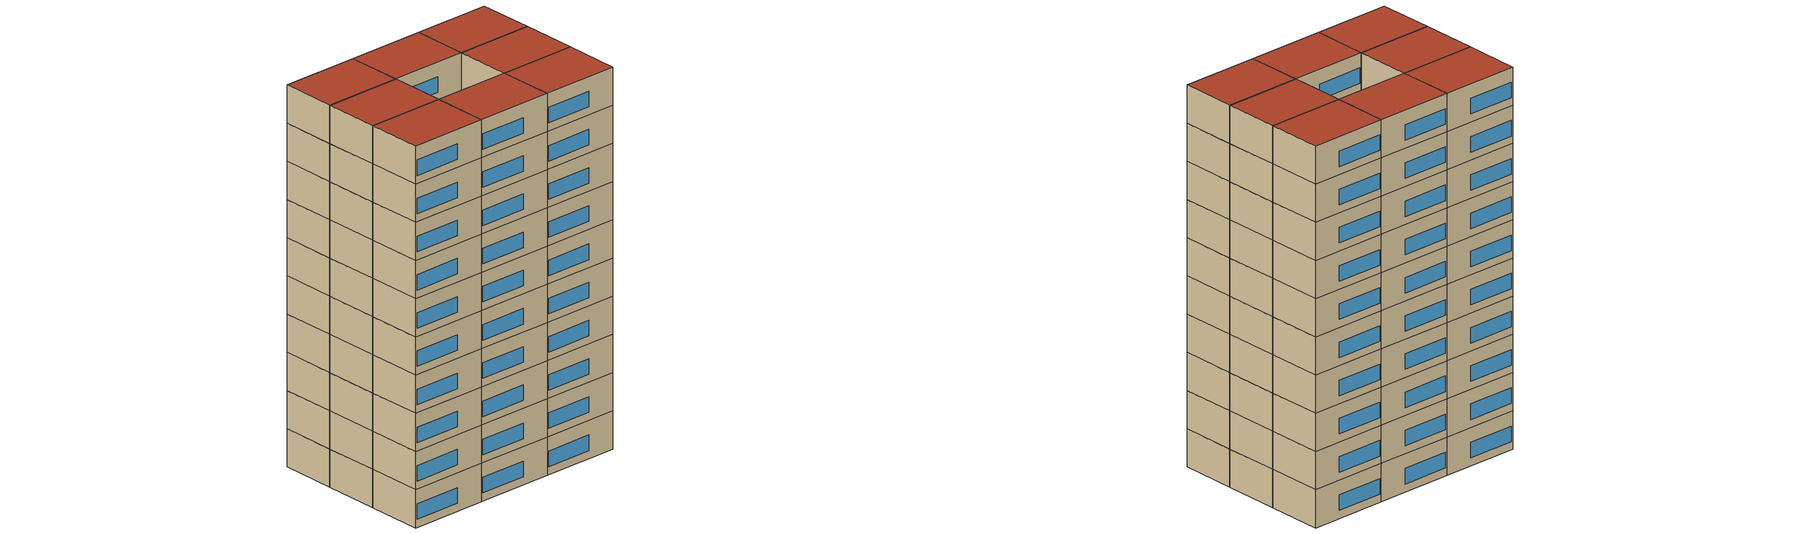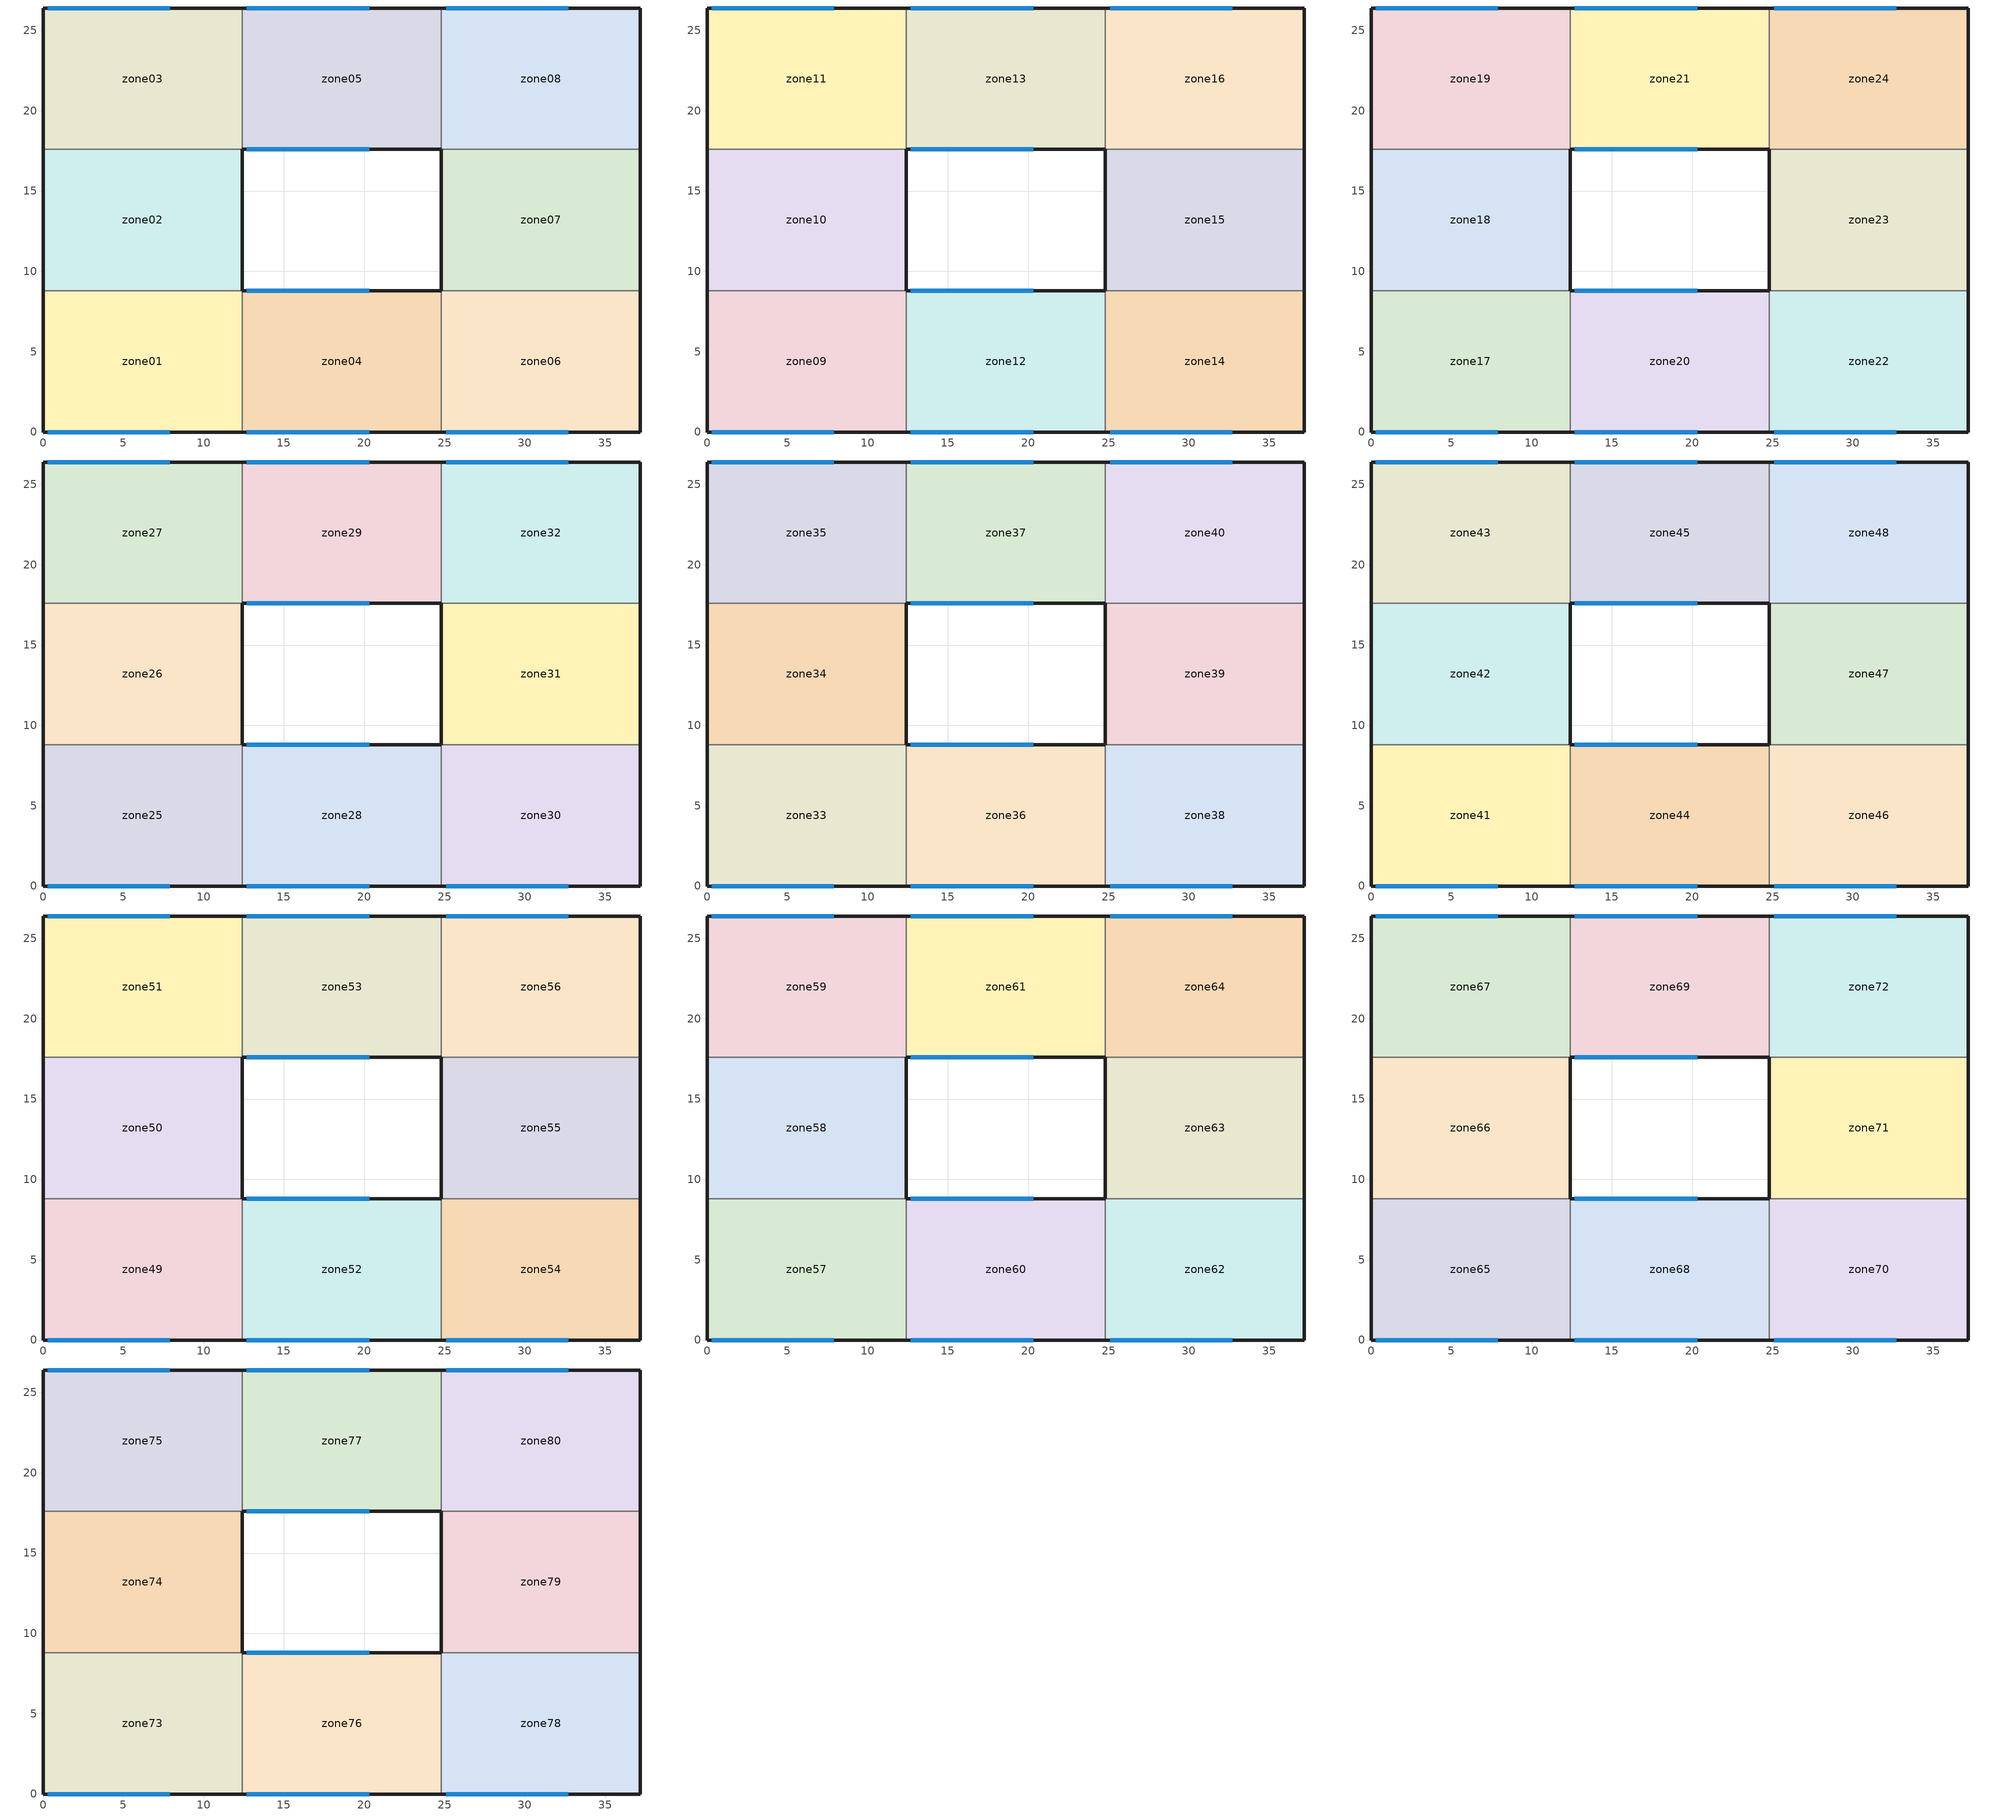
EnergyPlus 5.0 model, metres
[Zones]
zone01
 floor ground (GROUND_FLOOR): 0,8.8 12.4,8.8 12.4,0 0,0 z0
 wall outside (EXT_WALL): 0,8.8 0,0 12.4,0 z0:5.9
 wall to zone04 (ADJ_WALL): 12.4,0 12.4,8.8 z0:5.9
 wall to zone02 (ADJ_WALL): 12.4,8.8 0,8.8 z0:5.9
 window (EXT_WINDOW1): 0.3,0 7.9,0 z1.25:3.65
 ceiling to zone09 (ADJ_CEILING): 0,0 12.4,0 12.4,8.8 0,8.8 z5.9
zone02
 floor ground (GROUND_FLOOR): 0,17.6 12.4,17.6 12.4,8.8 0,8.8 z0
 wall outside (EXT_WALL): 12.4,8.8 12.4,17.6 / 0,17.6 0,8.8 z0:5.9
 wall to zone03 (ADJ_WALL): 12.4,17.6 0,17.6 z0:5.9
 wall to zone01 (ADJ_WALL): 0,8.8 12.4,8.8 z0:5.9
 ceiling to zone10 (ADJ_CEILING): 0,8.8 12.4,8.8 12.4,17.6 0,17.6 z5.9
zone03
 floor ground (GROUND_FLOOR): 0,26.4 12.4,26.4 12.4,17.6 0,17.6 z0
 wall outside (EXT_WALL): 12.4,26.4 0,26.4 0,17.6 z0:5.9
 wall to zone05 (ADJ_WALL): 12.4,17.6 12.4,26.4 z0:5.9
 wall to zone02 (ADJ_WALL): 0,17.6 12.4,17.6 z0:5.9
 window (EXT_WINDOW1): 7.9,26.4 0.3,26.4 z1.25:3.65
 ceiling to zone11 (ADJ_CEILING): 0,17.6 12.4,17.6 12.4,26.4 0,26.4 z5.9
zone04
 floor ground (GROUND_FLOOR): 12.4,8.8 24.8,8.8 24.8,0 12.4,0 z0
 wall outside (EXT_WALL): 24.8,8.8 12.4,8.8 / 12.4,0 24.8,0 z0:5.9
 wall to zone06 (ADJ_WALL): 24.8,0 24.8,8.8 z0:5.9
 wall to zone01 (ADJ_WALL): 12.4,8.8 12.4,0 z0:5.9
 window (EXT_WINDOW1): 12.7,0 20.3,0 / 20.3,8.8 12.7,8.8 z1.25:3.65
 ceiling to zone12 (ADJ_CEILING): 12.4,0 24.8,0 24.8,8.8 12.4,8.8 z5.9
zone05
 floor ground (GROUND_FLOOR): 12.4,26.4 24.8,26.4 24.8,17.6 12.4,17.6 z0
 wall outside (EXT_WALL): 24.8,26.4 12.4,26.4 / 12.4,17.6 24.8,17.6 z0:5.9
 wall to zone08 (ADJ_WALL): 24.8,17.6 24.8,26.4 z0:5.9
 wall to zone03 (ADJ_WALL): 12.4,26.4 12.4,17.6 z0:5.9
 window (EXT_WINDOW1): 12.7,17.6 20.3,17.6 / 20.3,26.4 12.7,26.4 z1.25:3.65
 ceiling to zone13 (ADJ_CEILING): 12.4,17.6 24.8,17.6 24.8,26.4 12.4,26.4 z5.9
zone06
 floor ground (GROUND_FLOOR): 24.8,8.8 37.2,8.8 37.2,0 24.8,0 z0
 wall outside (EXT_WALL): 24.8,0 37.2,0 37.2,8.8 z0:5.9
 wall to zone04 (ADJ_WALL): 24.8,8.8 24.8,0 z0:5.9
 wall to zone07 (ADJ_WALL): 37.2,8.8 24.8,8.8 z0:5.9
 window (EXT_WINDOW1): 25.1,0 32.7,0 z1.25:3.65
 ceiling to zone14 (ADJ_CEILING): 24.8,0 37.2,0 37.2,8.8 24.8,8.8 z5.9
zone07
 floor ground (GROUND_FLOOR): 24.8,17.6 37.2,17.6 37.2,8.8 24.8,8.8 z0
 wall outside (EXT_WALL): 37.2,8.8 37.2,17.6 / 24.8,17.6 24.8,8.8 z0:5.9
 wall to zone08 (ADJ_WALL): 37.2,17.6 24.8,17.6 z0:5.9
 wall to zone06 (ADJ_WALL): 24.8,8.8 37.2,8.8 z0:5.9
 ceiling to zone15 (ADJ_CEILING): 24.8,8.8 37.2,8.8 37.2,17.6 24.8,17.6 z5.9
zone08
 floor ground (GROUND_FLOOR): 24.8,26.4 37.2,26.4 37.2,17.6 24.8,17.6 z0
 wall outside (EXT_WALL): 37.2,17.6 37.2,26.4 24.8,26.4 z0:5.9
 wall to zone05 (ADJ_WALL): 24.8,26.4 24.8,17.6 z0:5.9
 wall to zone07 (ADJ_WALL): 24.8,17.6 37.2,17.6 z0:5.9
 window (EXT_WINDOW1): 32.7,26.4 25.1,26.4 z1.25:3.65
 ceiling to zone16 (ADJ_CEILING): 24.8,17.6 37.2,17.6 37.2,26.4 24.8,26.4 z5.9
zone09
 floor to zone01 (ADJ_CEILING): 0,8.8 12.4,8.8 12.4,0 0,0 z5.9
 wall outside (EXT_WALL): 0,8.8 0,0 12.4,0 z5.9:11.8
 wall to zone12 (ADJ_WALL): 12.4,0 12.4,8.8 z5.9:11.8
 wall to zone10 (ADJ_WALL): 12.4,8.8 0,8.8 z5.9:11.8
 window (EXT_WINDOW1): 0.3,0 7.9,0 z7.15:9.55
 ceiling to zone17 (ADJ_CEILING): 0,0 12.4,0 12.4,8.8 0,8.8 z11.8
zone10
 floor to zone02 (ADJ_CEILING): 0,17.6 12.4,17.6 12.4,8.8 0,8.8 z5.9
 wall outside (EXT_WALL): 12.4,8.8 12.4,17.6 / 0,17.6 0,8.8 z5.9:11.8
 wall to zone11 (ADJ_WALL): 12.4,17.6 0,17.6 z5.9:11.8
 wall to zone09 (ADJ_WALL): 0,8.8 12.4,8.8 z5.9:11.8
 ceiling to zone18 (ADJ_CEILING): 0,8.8 12.4,8.8 12.4,17.6 0,17.6 z11.8
zone11
 floor to zone03 (ADJ_CEILING): 0,26.4 12.4,26.4 12.4,17.6 0,17.6 z5.9
 wall outside (EXT_WALL): 12.4,26.4 0,26.4 0,17.6 z5.9:11.8
 wall to zone13 (ADJ_WALL): 12.4,17.6 12.4,26.4 z5.9:11.8
 wall to zone10 (ADJ_WALL): 0,17.6 12.4,17.6 z5.9:11.8
 window (EXT_WINDOW1): 7.9,26.4 0.3,26.4 z7.15:9.55
 ceiling to zone19 (ADJ_CEILING): 0,17.6 12.4,17.6 12.4,26.4 0,26.4 z11.8
zone12
 floor to zone04 (ADJ_CEILING): 12.4,8.8 24.8,8.8 24.8,0 12.4,0 z5.9
 wall outside (EXT_WALL): 24.8,8.8 12.4,8.8 / 12.4,0 24.8,0 z5.9:11.8
 wall to zone14 (ADJ_WALL): 24.8,0 24.8,8.8 z5.9:11.8
 wall to zone09 (ADJ_WALL): 12.4,8.8 12.4,0 z5.9:11.8
 window (EXT_WINDOW1): 12.7,0 20.3,0 / 20.3,8.8 12.7,8.8 z7.15:9.55
 ceiling to zone20 (ADJ_CEILING): 12.4,0 24.8,0 24.8,8.8 12.4,8.8 z11.8
zone13
 floor to zone05 (ADJ_CEILING): 12.4,26.4 24.8,26.4 24.8,17.6 12.4,17.6 z5.9
 wall outside (EXT_WALL): 24.8,26.4 12.4,26.4 / 12.4,17.6 24.8,17.6 z5.9:11.8
 wall to zone16 (ADJ_WALL): 24.8,17.6 24.8,26.4 z5.9:11.8
 wall to zone11 (ADJ_WALL): 12.4,26.4 12.4,17.6 z5.9:11.8
 window (EXT_WINDOW1): 12.7,17.6 20.3,17.6 / 20.3,26.4 12.7,26.4 z7.15:9.55
 ceiling to zone21 (ADJ_CEILING): 12.4,17.6 24.8,17.6 24.8,26.4 12.4,26.4 z11.8
zone14
 floor to zone06 (ADJ_CEILING): 24.8,8.8 37.2,8.8 37.2,0 24.8,0 z5.9
 wall outside (EXT_WALL): 24.8,0 37.2,0 37.2,8.8 z5.9:11.8
 wall to zone12 (ADJ_WALL): 24.8,8.8 24.8,0 z5.9:11.8
 wall to zone15 (ADJ_WALL): 37.2,8.8 24.8,8.8 z5.9:11.8
 window (EXT_WINDOW1): 25.1,0 32.7,0 z7.15:9.55
 ceiling to zone22 (ADJ_CEILING): 24.8,0 37.2,0 37.2,8.8 24.8,8.8 z11.8
zone15
 floor to zone07 (ADJ_CEILING): 24.8,17.6 37.2,17.6 37.2,8.8 24.8,8.8 z5.9
 wall outside (EXT_WALL): 37.2,8.8 37.2,17.6 / 24.8,17.6 24.8,8.8 z5.9:11.8
 wall to zone16 (ADJ_WALL): 37.2,17.6 24.8,17.6 z5.9:11.8
 wall to zone14 (ADJ_WALL): 24.8,8.8 37.2,8.8 z5.9:11.8
 ceiling to zone23 (ADJ_CEILING): 24.8,8.8 37.2,8.8 37.2,17.6 24.8,17.6 z11.8
zone16
 floor to zone08 (ADJ_CEILING): 24.8,26.4 37.2,26.4 37.2,17.6 24.8,17.6 z5.9
 wall outside (EXT_WALL): 37.2,17.6 37.2,26.4 24.8,26.4 z5.9:11.8
 wall to zone13 (ADJ_WALL): 24.8,26.4 24.8,17.6 z5.9:11.8
 wall to zone15 (ADJ_WALL): 24.8,17.6 37.2,17.6 z5.9:11.8
 window (EXT_WINDOW1): 32.7,26.4 25.1,26.4 z7.15:9.55
 ceiling to zone24 (ADJ_CEILING): 24.8,17.6 37.2,17.6 37.2,26.4 24.8,26.4 z11.8
zone17
 floor to zone09 (ADJ_CEILING): 0,8.8 12.4,8.8 12.4,0 0,0 z11.8
 wall outside (EXT_WALL): 0,8.8 0,0 12.4,0 z11.8:17.7
 wall to zone20 (ADJ_WALL): 12.4,0 12.4,8.8 z11.8:17.7
 wall to zone18 (ADJ_WALL): 12.4,8.8 0,8.8 z11.8:17.7
 window (EXT_WINDOW1): 0.3,0 7.9,0 z13.05:15.45
 ceiling to zone25 (ADJ_CEILING): 0,0 12.4,0 12.4,8.8 0,8.8 z17.7
zone18
 floor to zone10 (ADJ_CEILING): 0,17.6 12.4,17.6 12.4,8.8 0,8.8 z11.8
 wall outside (EXT_WALL): 12.4,8.8 12.4,17.6 / 0,17.6 0,8.8 z11.8:17.7
 wall to zone19 (ADJ_WALL): 12.4,17.6 0,17.6 z11.8:17.7
 wall to zone17 (ADJ_WALL): 0,8.8 12.4,8.8 z11.8:17.7
 ceiling to zone26 (ADJ_CEILING): 0,8.8 12.4,8.8 12.4,17.6 0,17.6 z17.7
zone19
 floor to zone11 (ADJ_CEILING): 0,26.4 12.4,26.4 12.4,17.6 0,17.6 z11.8
 wall outside (EXT_WALL): 12.4,26.4 0,26.4 0,17.6 z11.8:17.7
 wall to zone21 (ADJ_WALL): 12.4,17.6 12.4,26.4 z11.8:17.7
 wall to zone18 (ADJ_WALL): 0,17.6 12.4,17.6 z11.8:17.7
 window (EXT_WINDOW1): 7.9,26.4 0.3,26.4 z13.05:15.45
 ceiling to zone27 (ADJ_CEILING): 0,17.6 12.4,17.6 12.4,26.4 0,26.4 z17.7
zone20
 floor to zone12 (ADJ_CEILING): 12.4,8.8 24.8,8.8 24.8,0 12.4,0 z11.8
 wall outside (EXT_WALL): 24.8,8.8 12.4,8.8 / 12.4,0 24.8,0 z11.8:17.7
 wall to zone22 (ADJ_WALL): 24.8,0 24.8,8.8 z11.8:17.7
 wall to zone17 (ADJ_WALL): 12.4,8.8 12.4,0 z11.8:17.7
 window (EXT_WINDOW1): 12.7,0 20.3,0 / 20.3,8.8 12.7,8.8 z13.05:15.45
 ceiling to zone28 (ADJ_CEILING): 12.4,0 24.8,0 24.8,8.8 12.4,8.8 z17.7
zone21
 floor to zone13 (ADJ_CEILING): 12.4,26.4 24.8,26.4 24.8,17.6 12.4,17.6 z11.8
 wall outside (EXT_WALL): 24.8,26.4 12.4,26.4 / 12.4,17.6 24.8,17.6 z11.8:17.7
 wall to zone24 (ADJ_WALL): 24.8,17.6 24.8,26.4 z11.8:17.7
 wall to zone19 (ADJ_WALL): 12.4,26.4 12.4,17.6 z11.8:17.7
 window (EXT_WINDOW1): 12.7,17.6 20.3,17.6 / 20.3,26.4 12.7,26.4 z13.05:15.45
 ceiling to zone29 (ADJ_CEILING): 12.4,17.6 24.8,17.6 24.8,26.4 12.4,26.4 z17.7
zone22
 floor to zone14 (ADJ_CEILING): 24.8,8.8 37.2,8.8 37.2,0 24.8,0 z11.8
 wall outside (EXT_WALL): 24.8,0 37.2,0 37.2,8.8 z11.8:17.7
 wall to zone20 (ADJ_WALL): 24.8,8.8 24.8,0 z11.8:17.7
 wall to zone23 (ADJ_WALL): 37.2,8.8 24.8,8.8 z11.8:17.7
 window (EXT_WINDOW1): 25.1,0 32.7,0 z13.05:15.45
 ceiling to zone30 (ADJ_CEILING): 24.8,0 37.2,0 37.2,8.8 24.8,8.8 z17.7
zone23
 floor to zone15 (ADJ_CEILING): 24.8,17.6 37.2,17.6 37.2,8.8 24.8,8.8 z11.8
 wall outside (EXT_WALL): 37.2,8.8 37.2,17.6 / 24.8,17.6 24.8,8.8 z11.8:17.7
 wall to zone24 (ADJ_WALL): 37.2,17.6 24.8,17.6 z11.8:17.7
 wall to zone22 (ADJ_WALL): 24.8,8.8 37.2,8.8 z11.8:17.7
 ceiling to zone31 (ADJ_CEILING): 24.8,8.8 37.2,8.8 37.2,17.6 24.8,17.6 z17.7
zone24
 floor to zone16 (ADJ_CEILING): 24.8,26.4 37.2,26.4 37.2,17.6 24.8,17.6 z11.8
 wall outside (EXT_WALL): 37.2,17.6 37.2,26.4 24.8,26.4 z11.8:17.7
 wall to zone21 (ADJ_WALL): 24.8,26.4 24.8,17.6 z11.8:17.7
 wall to zone23 (ADJ_WALL): 24.8,17.6 37.2,17.6 z11.8:17.7
 window (EXT_WINDOW1): 32.7,26.4 25.1,26.4 z13.05:15.45
 ceiling to zone32 (ADJ_CEILING): 24.8,17.6 37.2,17.6 37.2,26.4 24.8,26.4 z17.7
zone25
 floor to zone17 (ADJ_CEILING): 0,8.8 12.4,8.8 12.4,0 0,0 z17.7
 wall outside (EXT_WALL): 0,8.8 0,0 12.4,0 z17.7:23.6
 wall to zone28 (ADJ_WALL): 12.4,0 12.4,8.8 z17.7:23.6
 wall to zone26 (ADJ_WALL): 12.4,8.8 0,8.8 z17.7:23.6
 window (EXT_WINDOW1): 0.3,0 7.9,0 z18.95:21.35
 ceiling to zone33 (ADJ_CEILING): 0,0 12.4,0 12.4,8.8 0,8.8 z23.6
zone26
 floor to zone18 (ADJ_CEILING): 0,17.6 12.4,17.6 12.4,8.8 0,8.8 z17.7
 wall outside (EXT_WALL): 12.4,8.8 12.4,17.6 / 0,17.6 0,8.8 z17.7:23.6
 wall to zone27 (ADJ_WALL): 12.4,17.6 0,17.6 z17.7:23.6
 wall to zone25 (ADJ_WALL): 0,8.8 12.4,8.8 z17.7:23.6
 ceiling to zone34 (ADJ_CEILING): 0,8.8 12.4,8.8 12.4,17.6 0,17.6 z23.6
zone27
 floor to zone19 (ADJ_CEILING): 0,26.4 12.4,26.4 12.4,17.6 0,17.6 z17.7
 wall outside (EXT_WALL): 12.4,26.4 0,26.4 0,17.6 z17.7:23.6
 wall to zone29 (ADJ_WALL): 12.4,17.6 12.4,26.4 z17.7:23.6
 wall to zone26 (ADJ_WALL): 0,17.6 12.4,17.6 z17.7:23.6
 window (EXT_WINDOW1): 7.9,26.4 0.3,26.4 z18.95:21.35
 ceiling to zone35 (ADJ_CEILING): 0,17.6 12.4,17.6 12.4,26.4 0,26.4 z23.6
zone28
 floor to zone20 (ADJ_CEILING): 12.4,8.8 24.8,8.8 24.8,0 12.4,0 z17.7
 wall outside (EXT_WALL): 24.8,8.8 12.4,8.8 / 12.4,0 24.8,0 z17.7:23.6
 wall to zone30 (ADJ_WALL): 24.8,0 24.8,8.8 z17.7:23.6
 wall to zone25 (ADJ_WALL): 12.4,8.8 12.4,0 z17.7:23.6
 window (EXT_WINDOW1): 12.7,0 20.3,0 / 20.3,8.8 12.7,8.8 z18.95:21.35
 ceiling to zone36 (ADJ_CEILING): 12.4,0 24.8,0 24.8,8.8 12.4,8.8 z23.6
zone29
 floor to zone21 (ADJ_CEILING): 12.4,26.4 24.8,26.4 24.8,17.6 12.4,17.6 z17.7
 wall outside (EXT_WALL): 24.8,26.4 12.4,26.4 / 12.4,17.6 24.8,17.6 z17.7:23.6
 wall to zone32 (ADJ_WALL): 24.8,17.6 24.8,26.4 z17.7:23.6
 wall to zone27 (ADJ_WALL): 12.4,26.4 12.4,17.6 z17.7:23.6
 window (EXT_WINDOW1): 12.7,17.6 20.3,17.6 / 20.3,26.4 12.7,26.4 z18.95:21.35
 ceiling to zone37 (ADJ_CEILING): 12.4,17.6 24.8,17.6 24.8,26.4 12.4,26.4 z23.6
zone30
 floor to zone22 (ADJ_CEILING): 24.8,8.8 37.2,8.8 37.2,0 24.8,0 z17.7
 wall outside (EXT_WALL): 24.8,0 37.2,0 37.2,8.8 z17.7:23.6
 wall to zone28 (ADJ_WALL): 24.8,8.8 24.8,0 z17.7:23.6
 wall to zone31 (ADJ_WALL): 37.2,8.8 24.8,8.8 z17.7:23.6
 window (EXT_WINDOW1): 25.1,0 32.7,0 z18.95:21.35
 ceiling to zone38 (ADJ_CEILING): 24.8,0 37.2,0 37.2,8.8 24.8,8.8 z23.6
zone31
 floor to zone23 (ADJ_CEILING): 24.8,17.6 37.2,17.6 37.2,8.8 24.8,8.8 z17.7
 wall outside (EXT_WALL): 37.2,8.8 37.2,17.6 / 24.8,17.6 24.8,8.8 z17.7:23.6
 wall to zone32 (ADJ_WALL): 37.2,17.6 24.8,17.6 z17.7:23.6
 wall to zone30 (ADJ_WALL): 24.8,8.8 37.2,8.8 z17.7:23.6
 ceiling to zone39 (ADJ_CEILING): 24.8,8.8 37.2,8.8 37.2,17.6 24.8,17.6 z23.6
zone32
 floor to zone24 (ADJ_CEILING): 24.8,26.4 37.2,26.4 37.2,17.6 24.8,17.6 z17.7
 wall outside (EXT_WALL): 37.2,17.6 37.2,26.4 24.8,26.4 z17.7:23.6
 wall to zone29 (ADJ_WALL): 24.8,26.4 24.8,17.6 z17.7:23.6
 wall to zone31 (ADJ_WALL): 24.8,17.6 37.2,17.6 z17.7:23.6
 window (EXT_WINDOW1): 32.7,26.4 25.1,26.4 z18.95:21.35
 ceiling to zone40 (ADJ_CEILING): 24.8,17.6 37.2,17.6 37.2,26.4 24.8,26.4 z23.6
zone33
 floor to zone25 (ADJ_CEILING): 0,8.8 12.4,8.8 12.4,0 0,0 z23.6
 wall outside (EXT_WALL): 0,8.8 0,0 12.4,0 z23.6:29.5
 wall to zone36 (ADJ_WALL): 12.4,0 12.4,8.8 z23.6:29.5
 wall to zone34 (ADJ_WALL): 12.4,8.8 0,8.8 z23.6:29.5
 window (EXT_WINDOW1): 0.3,0 7.9,0 z24.85:27.25
 ceiling to zone41 (ADJ_CEILING): 0,0 12.4,0 12.4,8.8 0,8.8 z29.5
zone34
 floor to zone26 (ADJ_CEILING): 0,17.6 12.4,17.6 12.4,8.8 0,8.8 z23.6
 wall outside (EXT_WALL): 12.4,8.8 12.4,17.6 / 0,17.6 0,8.8 z23.6:29.5
 wall to zone35 (ADJ_WALL): 12.4,17.6 0,17.6 z23.6:29.5
 wall to zone33 (ADJ_WALL): 0,8.8 12.4,8.8 z23.6:29.5
 ceiling to zone42 (ADJ_CEILING): 0,8.8 12.4,8.8 12.4,17.6 0,17.6 z29.5
zone35
 floor to zone27 (ADJ_CEILING): 0,26.4 12.4,26.4 12.4,17.6 0,17.6 z23.6
 wall outside (EXT_WALL): 12.4,26.4 0,26.4 0,17.6 z23.6:29.5
 wall to zone37 (ADJ_WALL): 12.4,17.6 12.4,26.4 z23.6:29.5
 wall to zone34 (ADJ_WALL): 0,17.6 12.4,17.6 z23.6:29.5
 window (EXT_WINDOW1): 7.9,26.4 0.3,26.4 z24.85:27.25
 ceiling to zone43 (ADJ_CEILING): 0,17.6 12.4,17.6 12.4,26.4 0,26.4 z29.5
zone36
 floor to zone28 (ADJ_CEILING): 12.4,8.8 24.8,8.8 24.8,0 12.4,0 z23.6
 wall outside (EXT_WALL): 24.8,8.8 12.4,8.8 / 12.4,0 24.8,0 z23.6:29.5
 wall to zone38 (ADJ_WALL): 24.8,0 24.8,8.8 z23.6:29.5
 wall to zone33 (ADJ_WALL): 12.4,8.8 12.4,0 z23.6:29.5
 window (EXT_WINDOW1): 12.7,0 20.3,0 / 20.3,8.8 12.7,8.8 z24.85:27.25
 ceiling to zone44 (ADJ_CEILING): 12.4,0 24.8,0 24.8,8.8 12.4,8.8 z29.5
zone37
 floor to zone29 (ADJ_CEILING): 12.4,26.4 24.8,26.4 24.8,17.6 12.4,17.6 z23.6
 wall outside (EXT_WALL): 24.8,26.4 12.4,26.4 / 12.4,17.6 24.8,17.6 z23.6:29.5
 wall to zone40 (ADJ_WALL): 24.8,17.6 24.8,26.4 z23.6:29.5
 wall to zone35 (ADJ_WALL): 12.4,26.4 12.4,17.6 z23.6:29.5
 window (EXT_WINDOW1): 12.7,17.6 20.3,17.6 / 20.3,26.4 12.7,26.4 z24.85:27.25
 ceiling to zone45 (ADJ_CEILING): 12.4,17.6 24.8,17.6 24.8,26.4 12.4,26.4 z29.5
zone38
 floor to zone30 (ADJ_CEILING): 24.8,8.8 37.2,8.8 37.2,0 24.8,0 z23.6
 wall outside (EXT_WALL): 24.8,0 37.2,0 37.2,8.8 z23.6:29.5
 wall to zone36 (ADJ_WALL): 24.8,8.8 24.8,0 z23.6:29.5
 wall to zone39 (ADJ_WALL): 37.2,8.8 24.8,8.8 z23.6:29.5
 window (EXT_WINDOW1): 25.1,0 32.7,0 z24.85:27.25
 ceiling to zone46 (ADJ_CEILING): 24.8,0 37.2,0 37.2,8.8 24.8,8.8 z29.5
zone39
 floor to zone31 (ADJ_CEILING): 24.8,17.6 37.2,17.6 37.2,8.8 24.8,8.8 z23.6
 wall outside (EXT_WALL): 37.2,8.8 37.2,17.6 / 24.8,17.6 24.8,8.8 z23.6:29.5
 wall to zone40 (ADJ_WALL): 37.2,17.6 24.8,17.6 z23.6:29.5
 wall to zone38 (ADJ_WALL): 24.8,8.8 37.2,8.8 z23.6:29.5
 ceiling to zone47 (ADJ_CEILING): 24.8,8.8 37.2,8.8 37.2,17.6 24.8,17.6 z29.5
zone40
 floor to zone32 (ADJ_CEILING): 24.8,26.4 37.2,26.4 37.2,17.6 24.8,17.6 z23.6
 wall outside (EXT_WALL): 37.2,17.6 37.2,26.4 24.8,26.4 z23.6:29.5
 wall to zone37 (ADJ_WALL): 24.8,26.4 24.8,17.6 z23.6:29.5
 wall to zone39 (ADJ_WALL): 24.8,17.6 37.2,17.6 z23.6:29.5
 window (EXT_WINDOW1): 32.7,26.4 25.1,26.4 z24.85:27.25
 ceiling to zone48 (ADJ_CEILING): 24.8,17.6 37.2,17.6 37.2,26.4 24.8,26.4 z29.5
zone41
 floor to zone33 (ADJ_CEILING): 0,8.8 12.4,8.8 12.4,0 0,0 z29.5
 wall outside (EXT_WALL): 0,8.8 0,0 12.4,0 z29.5:35.4
 wall to zone44 (ADJ_WALL): 12.4,0 12.4,8.8 z29.5:35.4
 wall to zone42 (ADJ_WALL): 12.4,8.8 0,8.8 z29.5:35.4
 window (EXT_WINDOW1): 0.3,0 7.9,0 z30.75:33.15
 ceiling to zone49 (ADJ_CEILING): 0,0 12.4,0 12.4,8.8 0,8.8 z35.4
zone42
 floor to zone34 (ADJ_CEILING): 0,17.6 12.4,17.6 12.4,8.8 0,8.8 z29.5
 wall outside (EXT_WALL): 12.4,8.8 12.4,17.6 / 0,17.6 0,8.8 z29.5:35.4
 wall to zone43 (ADJ_WALL): 12.4,17.6 0,17.6 z29.5:35.4
 wall to zone41 (ADJ_WALL): 0,8.8 12.4,8.8 z29.5:35.4
 ceiling to zone50 (ADJ_CEILING): 0,8.8 12.4,8.8 12.4,17.6 0,17.6 z35.4
zone43
 floor to zone35 (ADJ_CEILING): 0,26.4 12.4,26.4 12.4,17.6 0,17.6 z29.5
 wall outside (EXT_WALL): 12.4,26.4 0,26.4 0,17.6 z29.5:35.4
 wall to zone45 (ADJ_WALL): 12.4,17.6 12.4,26.4 z29.5:35.4
 wall to zone42 (ADJ_WALL): 0,17.6 12.4,17.6 z29.5:35.4
 window (EXT_WINDOW1): 7.9,26.4 0.3,26.4 z30.75:33.15
 ceiling to zone51 (ADJ_CEILING): 0,17.6 12.4,17.6 12.4,26.4 0,26.4 z35.4
zone44
 floor to zone36 (ADJ_CEILING): 12.4,8.8 24.8,8.8 24.8,0 12.4,0 z29.5
 wall outside (EXT_WALL): 24.8,8.8 12.4,8.8 / 12.4,0 24.8,0 z29.5:35.4
 wall to zone46 (ADJ_WALL): 24.8,0 24.8,8.8 z29.5:35.4
 wall to zone41 (ADJ_WALL): 12.4,8.8 12.4,0 z29.5:35.4
 window (EXT_WINDOW1): 12.7,0 20.3,0 / 20.3,8.8 12.7,8.8 z30.75:33.15
 ceiling to zone52 (ADJ_CEILING): 12.4,0 24.8,0 24.8,8.8 12.4,8.8 z35.4
zone45
 floor to zone37 (ADJ_CEILING): 12.4,26.4 24.8,26.4 24.8,17.6 12.4,17.6 z29.5
 wall outside (EXT_WALL): 24.8,26.4 12.4,26.4 / 12.4,17.6 24.8,17.6 z29.5:35.4
 wall to zone48 (ADJ_WALL): 24.8,17.6 24.8,26.4 z29.5:35.4
 wall to zone43 (ADJ_WALL): 12.4,26.4 12.4,17.6 z29.5:35.4
 window (EXT_WINDOW1): 12.7,17.6 20.3,17.6 / 20.3,26.4 12.7,26.4 z30.75:33.15
 ceiling to zone53 (ADJ_CEILING): 12.4,17.6 24.8,17.6 24.8,26.4 12.4,26.4 z35.4
zone46
 floor to zone38 (ADJ_CEILING): 24.8,8.8 37.2,8.8 37.2,0 24.8,0 z29.5
 wall outside (EXT_WALL): 24.8,0 37.2,0 37.2,8.8 z29.5:35.4
 wall to zone44 (ADJ_WALL): 24.8,8.8 24.8,0 z29.5:35.4
 wall to zone47 (ADJ_WALL): 37.2,8.8 24.8,8.8 z29.5:35.4
 window (EXT_WINDOW1): 25.1,0 32.7,0 z30.75:33.15
 ceiling to zone54 (ADJ_CEILING): 24.8,0 37.2,0 37.2,8.8 24.8,8.8 z35.4
zone47
 floor to zone39 (ADJ_CEILING): 24.8,17.6 37.2,17.6 37.2,8.8 24.8,8.8 z29.5
 wall outside (EXT_WALL): 37.2,8.8 37.2,17.6 / 24.8,17.6 24.8,8.8 z29.5:35.4
 wall to zone48 (ADJ_WALL): 37.2,17.6 24.8,17.6 z29.5:35.4
 wall to zone46 (ADJ_WALL): 24.8,8.8 37.2,8.8 z29.5:35.4
 ceiling to zone55 (ADJ_CEILING): 24.8,8.8 37.2,8.8 37.2,17.6 24.8,17.6 z35.4
zone48
 floor to zone40 (ADJ_CEILING): 24.8,26.4 37.2,26.4 37.2,17.6 24.8,17.6 z29.5
 wall outside (EXT_WALL): 37.2,17.6 37.2,26.4 24.8,26.4 z29.5:35.4
 wall to zone45 (ADJ_WALL): 24.8,26.4 24.8,17.6 z29.5:35.4
 wall to zone47 (ADJ_WALL): 24.8,17.6 37.2,17.6 z29.5:35.4
 window (EXT_WINDOW1): 32.7,26.4 25.1,26.4 z30.75:33.15
 ceiling to zone56 (ADJ_CEILING): 24.8,17.6 37.2,17.6 37.2,26.4 24.8,26.4 z35.4
zone49
 floor to zone41 (ADJ_CEILING): 0,8.8 12.4,8.8 12.4,0 0,0 z35.4
 wall outside (EXT_WALL): 0,8.8 0,0 12.4,0 z35.4:41.3
 wall to zone52 (ADJ_WALL): 12.4,0 12.4,8.8 z35.4:41.3
 wall to zone50 (ADJ_WALL): 12.4,8.8 0,8.8 z35.4:41.3
 window (EXT_WINDOW1): 0.3,0 7.9,0 z36.65:39.05
 ceiling to zone57 (ADJ_CEILING): 0,0 12.4,0 12.4,8.8 0,8.8 z41.3
zone50
 floor to zone42 (ADJ_CEILING): 0,17.6 12.4,17.6 12.4,8.8 0,8.8 z35.4
 wall outside (EXT_WALL): 12.4,8.8 12.4,17.6 / 0,17.6 0,8.8 z35.4:41.3
 wall to zone51 (ADJ_WALL): 12.4,17.6 0,17.6 z35.4:41.3
 wall to zone49 (ADJ_WALL): 0,8.8 12.4,8.8 z35.4:41.3
 ceiling to zone58 (ADJ_CEILING): 0,8.8 12.4,8.8 12.4,17.6 0,17.6 z41.3
zone51
 floor to zone43 (ADJ_CEILING): 0,26.4 12.4,26.4 12.4,17.6 0,17.6 z35.4
 wall outside (EXT_WALL): 12.4,26.4 0,26.4 0,17.6 z35.4:41.3
 wall to zone53 (ADJ_WALL): 12.4,17.6 12.4,26.4 z35.4:41.3
 wall to zone50 (ADJ_WALL): 0,17.6 12.4,17.6 z35.4:41.3
 window (EXT_WINDOW1): 7.9,26.4 0.3,26.4 z36.65:39.05
 ceiling to zone59 (ADJ_CEILING): 0,17.6 12.4,17.6 12.4,26.4 0,26.4 z41.3
zone52
 floor to zone44 (ADJ_CEILING): 12.4,8.8 24.8,8.8 24.8,0 12.4,0 z35.4
 wall outside (EXT_WALL): 24.8,8.8 12.4,8.8 / 12.4,0 24.8,0 z35.4:41.3
 wall to zone54 (ADJ_WALL): 24.8,0 24.8,8.8 z35.4:41.3
 wall to zone49 (ADJ_WALL): 12.4,8.8 12.4,0 z35.4:41.3
 window (EXT_WINDOW1): 12.7,0 20.3,0 / 20.3,8.8 12.7,8.8 z36.65:39.05
 ceiling to zone60 (ADJ_CEILING): 12.4,0 24.8,0 24.8,8.8 12.4,8.8 z41.3
zone53
 floor to zone45 (ADJ_CEILING): 12.4,26.4 24.8,26.4 24.8,17.6 12.4,17.6 z35.4
 wall outside (EXT_WALL): 24.8,26.4 12.4,26.4 / 12.4,17.6 24.8,17.6 z35.4:41.3
 wall to zone56 (ADJ_WALL): 24.8,17.6 24.8,26.4 z35.4:41.3
 wall to zone51 (ADJ_WALL): 12.4,26.4 12.4,17.6 z35.4:41.3
 window (EXT_WINDOW1): 12.7,17.6 20.3,17.6 / 20.3,26.4 12.7,26.4 z36.65:39.05
 ceiling to zone61 (ADJ_CEILING): 12.4,17.6 24.8,17.6 24.8,26.4 12.4,26.4 z41.3
zone54
 floor to zone46 (ADJ_CEILING): 24.8,8.8 37.2,8.8 37.2,0 24.8,0 z35.4
 wall outside (EXT_WALL): 24.8,0 37.2,0 37.2,8.8 z35.4:41.3
 wall to zone52 (ADJ_WALL): 24.8,8.8 24.8,0 z35.4:41.3
 wall to zone55 (ADJ_WALL): 37.2,8.8 24.8,8.8 z35.4:41.3
 window (EXT_WINDOW1): 25.1,0 32.7,0 z36.65:39.05
 ceiling to zone62 (ADJ_CEILING): 24.8,0 37.2,0 37.2,8.8 24.8,8.8 z41.3
zone55
 floor to zone47 (ADJ_CEILING): 24.8,17.6 37.2,17.6 37.2,8.8 24.8,8.8 z35.4
 wall outside (EXT_WALL): 37.2,8.8 37.2,17.6 / 24.8,17.6 24.8,8.8 z35.4:41.3
 wall to zone56 (ADJ_WALL): 37.2,17.6 24.8,17.6 z35.4:41.3
 wall to zone54 (ADJ_WALL): 24.8,8.8 37.2,8.8 z35.4:41.3
 ceiling to zone63 (ADJ_CEILING): 24.8,8.8 37.2,8.8 37.2,17.6 24.8,17.6 z41.3
zone56
 floor to zone48 (ADJ_CEILING): 24.8,26.4 37.2,26.4 37.2,17.6 24.8,17.6 z35.4
 wall outside (EXT_WALL): 37.2,17.6 37.2,26.4 24.8,26.4 z35.4:41.3
 wall to zone53 (ADJ_WALL): 24.8,26.4 24.8,17.6 z35.4:41.3
 wall to zone55 (ADJ_WALL): 24.8,17.6 37.2,17.6 z35.4:41.3
 window (EXT_WINDOW1): 32.7,26.4 25.1,26.4 z36.65:39.05
 ceiling to zone64 (ADJ_CEILING): 24.8,17.6 37.2,17.6 37.2,26.4 24.8,26.4 z41.3
zone57
 floor to zone49 (ADJ_CEILING): 0,8.8 12.4,8.8 12.4,0 0,0 z41.3
 wall outside (EXT_WALL): 0,8.8 0,0 12.4,0 z41.3:47.2
 wall to zone60 (ADJ_WALL): 12.4,0 12.4,8.8 z41.3:47.2
 wall to zone58 (ADJ_WALL): 12.4,8.8 0,8.8 z41.3:47.2
 window (EXT_WINDOW1): 0.3,0 7.9,0 z42.55:44.95
 ceiling to zone65 (ADJ_CEILING): 0,0 12.4,0 12.4,8.8 0,8.8 z47.2
zone58
 floor to zone50 (ADJ_CEILING): 0,17.6 12.4,17.6 12.4,8.8 0,8.8 z41.3
 wall outside (EXT_WALL): 12.4,8.8 12.4,17.6 / 0,17.6 0,8.8 z41.3:47.2
 wall to zone59 (ADJ_WALL): 12.4,17.6 0,17.6 z41.3:47.2
 wall to zone57 (ADJ_WALL): 0,8.8 12.4,8.8 z41.3:47.2
 ceiling to zone66 (ADJ_CEILING): 0,8.8 12.4,8.8 12.4,17.6 0,17.6 z47.2
zone59
 floor to zone51 (ADJ_CEILING): 0,26.4 12.4,26.4 12.4,17.6 0,17.6 z41.3
 wall outside (EXT_WALL): 12.4,26.4 0,26.4 0,17.6 z41.3:47.2
 wall to zone61 (ADJ_WALL): 12.4,17.6 12.4,26.4 z41.3:47.2
 wall to zone58 (ADJ_WALL): 0,17.6 12.4,17.6 z41.3:47.2
 window (EXT_WINDOW1): 7.9,26.4 0.3,26.4 z42.55:44.95
 ceiling to zone67 (ADJ_CEILING): 0,17.6 12.4,17.6 12.4,26.4 0,26.4 z47.2
zone60
 floor to zone52 (ADJ_CEILING): 12.4,8.8 24.8,8.8 24.8,0 12.4,0 z41.3
 wall outside (EXT_WALL): 24.8,8.8 12.4,8.8 / 12.4,0 24.8,0 z41.3:47.2
 wall to zone62 (ADJ_WALL): 24.8,0 24.8,8.8 z41.3:47.2
 wall to zone57 (ADJ_WALL): 12.4,8.8 12.4,0 z41.3:47.2
 window (EXT_WINDOW1): 12.7,0 20.3,0 / 20.3,8.8 12.7,8.8 z42.55:44.95
 ceiling to zone68 (ADJ_CEILING): 12.4,0 24.8,0 24.8,8.8 12.4,8.8 z47.2
zone61
 floor to zone53 (ADJ_CEILING): 12.4,26.4 24.8,26.4 24.8,17.6 12.4,17.6 z41.3
 wall outside (EXT_WALL): 24.8,26.4 12.4,26.4 / 12.4,17.6 24.8,17.6 z41.3:47.2
 wall to zone64 (ADJ_WALL): 24.8,17.6 24.8,26.4 z41.3:47.2
 wall to zone59 (ADJ_WALL): 12.4,26.4 12.4,17.6 z41.3:47.2
 window (EXT_WINDOW1): 12.7,17.6 20.3,17.6 / 20.3,26.4 12.7,26.4 z42.55:44.95
 ceiling to zone69 (ADJ_CEILING): 12.4,17.6 24.8,17.6 24.8,26.4 12.4,26.4 z47.2
zone62
 floor to zone54 (ADJ_CEILING): 24.8,8.8 37.2,8.8 37.2,0 24.8,0 z41.3
 wall outside (EXT_WALL): 24.8,0 37.2,0 37.2,8.8 z41.3:47.2
 wall to zone60 (ADJ_WALL): 24.8,8.8 24.8,0 z41.3:47.2
 wall to zone63 (ADJ_WALL): 37.2,8.8 24.8,8.8 z41.3:47.2
 window (EXT_WINDOW1): 25.1,0 32.7,0 z42.55:44.95
 ceiling to zone70 (ADJ_CEILING): 24.8,0 37.2,0 37.2,8.8 24.8,8.8 z47.2
zone63
 floor to zone55 (ADJ_CEILING): 24.8,17.6 37.2,17.6 37.2,8.8 24.8,8.8 z41.3
 wall outside (EXT_WALL): 37.2,8.8 37.2,17.6 / 24.8,17.6 24.8,8.8 z41.3:47.2
 wall to zone64 (ADJ_WALL): 37.2,17.6 24.8,17.6 z41.3:47.2
 wall to zone62 (ADJ_WALL): 24.8,8.8 37.2,8.8 z41.3:47.2
 ceiling to zone71 (ADJ_CEILING): 24.8,8.8 37.2,8.8 37.2,17.6 24.8,17.6 z47.2
zone64
 floor to zone56 (ADJ_CEILING): 24.8,26.4 37.2,26.4 37.2,17.6 24.8,17.6 z41.3
 wall outside (EXT_WALL): 37.2,17.6 37.2,26.4 24.8,26.4 z41.3:47.2
 wall to zone61 (ADJ_WALL): 24.8,26.4 24.8,17.6 z41.3:47.2
 wall to zone63 (ADJ_WALL): 24.8,17.6 37.2,17.6 z41.3:47.2
 window (EXT_WINDOW1): 32.7,26.4 25.1,26.4 z42.55:44.95
 ceiling to zone72 (ADJ_CEILING): 24.8,17.6 37.2,17.6 37.2,26.4 24.8,26.4 z47.2
zone65
 floor to zone57 (ADJ_CEILING): 0,8.8 12.4,8.8 12.4,0 0,0 z47.2
 wall outside (EXT_WALL): 0,8.8 0,0 12.4,0 z47.2:53.1
 wall to zone68 (ADJ_WALL): 12.4,0 12.4,8.8 z47.2:53.1
 wall to zone66 (ADJ_WALL): 12.4,8.8 0,8.8 z47.2:53.1
 window (EXT_WINDOW1): 0.3,0 7.9,0 z48.45:50.85
 ceiling to zone73 (ADJ_CEILING): 0,0 12.4,0 12.4,8.8 0,8.8 z53.1
zone66
 floor to zone58 (ADJ_CEILING): 0,17.6 12.4,17.6 12.4,8.8 0,8.8 z47.2
 wall outside (EXT_WALL): 12.4,8.8 12.4,17.6 / 0,17.6 0,8.8 z47.2:53.1
 wall to zone67 (ADJ_WALL): 12.4,17.6 0,17.6 z47.2:53.1
 wall to zone65 (ADJ_WALL): 0,8.8 12.4,8.8 z47.2:53.1
 ceiling to zone74 (ADJ_CEILING): 0,8.8 12.4,8.8 12.4,17.6 0,17.6 z53.1
zone67
 floor to zone59 (ADJ_CEILING): 0,26.4 12.4,26.4 12.4,17.6 0,17.6 z47.2
 wall outside (EXT_WALL): 12.4,26.4 0,26.4 0,17.6 z47.2:53.1
 wall to zone69 (ADJ_WALL): 12.4,17.6 12.4,26.4 z47.2:53.1
 wall to zone66 (ADJ_WALL): 0,17.6 12.4,17.6 z47.2:53.1
 window (EXT_WINDOW1): 7.9,26.4 0.3,26.4 z48.45:50.85
 ceiling to zone75 (ADJ_CEILING): 0,17.6 12.4,17.6 12.4,26.4 0,26.4 z53.1
zone68
 floor to zone60 (ADJ_CEILING): 12.4,8.8 24.8,8.8 24.8,0 12.4,0 z47.2
 wall outside (EXT_WALL): 24.8,8.8 12.4,8.8 / 12.4,0 24.8,0 z47.2:53.1
 wall to zone70 (ADJ_WALL): 24.8,0 24.8,8.8 z47.2:53.1
 wall to zone65 (ADJ_WALL): 12.4,8.8 12.4,0 z47.2:53.1
 window (EXT_WINDOW1): 12.7,0 20.3,0 / 20.3,8.8 12.7,8.8 z48.45:50.85
 ceiling to zone76 (ADJ_CEILING): 12.4,0 24.8,0 24.8,8.8 12.4,8.8 z53.1
zone69
 floor to zone61 (ADJ_CEILING): 12.4,26.4 24.8,26.4 24.8,17.6 12.4,17.6 z47.2
 wall outside (EXT_WALL): 24.8,26.4 12.4,26.4 / 12.4,17.6 24.8,17.6 z47.2:53.1
 wall to zone72 (ADJ_WALL): 24.8,17.6 24.8,26.4 z47.2:53.1
 wall to zone67 (ADJ_WALL): 12.4,26.4 12.4,17.6 z47.2:53.1
 window (EXT_WINDOW1): 12.7,17.6 20.3,17.6 / 20.3,26.4 12.7,26.4 z48.45:50.85
 ceiling to zone77 (ADJ_CEILING): 12.4,17.6 24.8,17.6 24.8,26.4 12.4,26.4 z53.1
zone70
 floor to zone62 (ADJ_CEILING): 24.8,8.8 37.2,8.8 37.2,0 24.8,0 z47.2
 wall outside (EXT_WALL): 24.8,0 37.2,0 37.2,8.8 z47.2:53.1
 wall to zone68 (ADJ_WALL): 24.8,8.8 24.8,0 z47.2:53.1
 wall to zone71 (ADJ_WALL): 37.2,8.8 24.8,8.8 z47.2:53.1
 window (EXT_WINDOW1): 25.1,0 32.7,0 z48.45:50.85
 ceiling to zone78 (ADJ_CEILING): 24.8,0 37.2,0 37.2,8.8 24.8,8.8 z53.1
zone71
 floor to zone63 (ADJ_CEILING): 24.8,17.6 37.2,17.6 37.2,8.8 24.8,8.8 z47.2
 wall outside (EXT_WALL): 37.2,8.8 37.2,17.6 / 24.8,17.6 24.8,8.8 z47.2:53.1
 wall to zone72 (ADJ_WALL): 37.2,17.6 24.8,17.6 z47.2:53.1
 wall to zone70 (ADJ_WALL): 24.8,8.8 37.2,8.8 z47.2:53.1
 ceiling to zone79 (ADJ_CEILING): 24.8,8.8 37.2,8.8 37.2,17.6 24.8,17.6 z53.1
zone72
 floor to zone64 (ADJ_CEILING): 24.8,26.4 37.2,26.4 37.2,17.6 24.8,17.6 z47.2
 wall outside (EXT_WALL): 37.2,17.6 37.2,26.4 24.8,26.4 z47.2:53.1
 wall to zone69 (ADJ_WALL): 24.8,26.4 24.8,17.6 z47.2:53.1
 wall to zone71 (ADJ_WALL): 24.8,17.6 37.2,17.6 z47.2:53.1
 window (EXT_WINDOW1): 32.7,26.4 25.1,26.4 z48.45:50.85
 ceiling to zone80 (ADJ_CEILING): 24.8,17.6 37.2,17.6 37.2,26.4 24.8,26.4 z53.1
zone73
 floor to zone65 (ADJ_CEILING): 0,8.8 12.4,8.8 12.4,0 0,0 z53.1
 wall outside (EXT_WALL): 0,8.8 0,0 12.4,0 z53.1:59
 wall to zone76 (ADJ_WALL): 12.4,0 12.4,8.8 z53.1:59
 wall to zone74 (ADJ_WALL): 12.4,8.8 0,8.8 z53.1:59
 window (EXT_WINDOW1): 0.3,0 7.9,0 z54.35:56.75
 roof outside (EXT_ROOF): 0,0 12.4,0 12.4,8.8 0,8.8 z59
zone74
 floor to zone66 (ADJ_CEILING): 0,17.6 12.4,17.6 12.4,8.8 0,8.8 z53.1
 wall outside (EXT_WALL): 12.4,8.8 12.4,17.6 / 0,17.6 0,8.8 z53.1:59
 wall to zone75 (ADJ_WALL): 12.4,17.6 0,17.6 z53.1:59
 wall to zone73 (ADJ_WALL): 0,8.8 12.4,8.8 z53.1:59
 roof outside (EXT_ROOF): 0,8.8 12.4,8.8 12.4,17.6 0,17.6 z59
zone75
 floor to zone67 (ADJ_CEILING): 0,26.4 12.4,26.4 12.4,17.6 0,17.6 z53.1
 wall outside (EXT_WALL): 12.4,26.4 0,26.4 0,17.6 z53.1:59
 wall to zone77 (ADJ_WALL): 12.4,17.6 12.4,26.4 z53.1:59
 wall to zone74 (ADJ_WALL): 0,17.6 12.4,17.6 z53.1:59
 window (EXT_WINDOW1): 7.9,26.4 0.3,26.4 z54.35:56.75
 roof outside (EXT_ROOF): 0,17.6 12.4,17.6 12.4,26.4 0,26.4 z59
zone76
 floor to zone68 (ADJ_CEILING): 12.4,8.8 24.8,8.8 24.8,0 12.4,0 z53.1
 wall outside (EXT_WALL): 24.8,8.8 12.4,8.8 / 12.4,0 24.8,0 z53.1:59
 wall to zone78 (ADJ_WALL): 24.8,0 24.8,8.8 z53.1:59
 wall to zone73 (ADJ_WALL): 12.4,8.8 12.4,0 z53.1:59
 window (EXT_WINDOW1): 12.7,0 20.3,0 / 20.3,8.8 12.7,8.8 z54.35:56.75
 roof outside (EXT_ROOF): 12.4,0 24.8,0 24.8,8.8 12.4,8.8 z59
zone77
 floor to zone69 (ADJ_CEILING): 12.4,26.4 24.8,26.4 24.8,17.6 12.4,17.6 z53.1
 wall outside (EXT_WALL): 24.8,26.4 12.4,26.4 / 12.4,17.6 24.8,17.6 z53.1:59
 wall to zone80 (ADJ_WALL): 24.8,17.6 24.8,26.4 z53.1:59
 wall to zone75 (ADJ_WALL): 12.4,26.4 12.4,17.6 z53.1:59
 window (EXT_WINDOW1): 12.7,17.6 20.3,17.6 / 20.3,26.4 12.7,26.4 z54.35:56.75
 roof outside (EXT_ROOF): 12.4,17.6 24.8,17.6 24.8,26.4 12.4,26.4 z59
zone78
 floor to zone70 (ADJ_CEILING): 24.8,8.8 37.2,8.8 37.2,0 24.8,0 z53.1
 wall outside (EXT_WALL): 24.8,0 37.2,0 37.2,8.8 z53.1:59
 wall to zone76 (ADJ_WALL): 24.8,8.8 24.8,0 z53.1:59
 wall to zone79 (ADJ_WALL): 37.2,8.8 24.8,8.8 z53.1:59
 window (EXT_WINDOW1): 25.1,0 32.7,0 z54.35:56.75
 roof outside (EXT_ROOF): 24.8,0 37.2,0 37.2,8.8 24.8,8.8 z59
zone79
 floor to zone71 (ADJ_CEILING): 24.8,17.6 37.2,17.6 37.2,8.8 24.8,8.8 z53.1
 wall outside (EXT_WALL): 37.2,8.8 37.2,17.6 / 24.8,17.6 24.8,8.8 z53.1:59
 wall to zone80 (ADJ_WALL): 37.2,17.6 24.8,17.6 z53.1:59
 wall to zone78 (ADJ_WALL): 24.8,8.8 37.2,8.8 z53.1:59
 roof outside (EXT_ROOF): 24.8,8.8 37.2,8.8 37.2,17.6 24.8,17.6 z59
zone80
 floor to zone72 (ADJ_CEILING): 24.8,26.4 37.2,26.4 37.2,17.6 24.8,17.6 z53.1
 wall outside (EXT_WALL): 37.2,17.6 37.2,26.4 24.8,26.4 z53.1:59
 wall to zone77 (ADJ_WALL): 24.8,26.4 24.8,17.6 z53.1:59
 wall to zone79 (ADJ_WALL): 24.8,17.6 37.2,17.6 z53.1:59
 window (EXT_WINDOW1): 32.7,26.4 25.1,26.4 z54.35:56.75
 roof outside (EXT_ROOF): 24.8,17.6 37.2,17.6 37.2,26.4 24.8,26.4 z59
[Building]
zone03: North Axis {deg}=0; Terrain=City; Loads Convergence Tolerance Value=0; Temperature Convergence Tolerance Value {deltaC}=0; Solar Distribution=FullInteriorAndExterior; Maximum Number of Warmup Days=0
[Site:Location]
not used: Latitude {deg}=0; Longitude {deg}=0; Time Zone {hr}=0; Elevation {m}=0
[Construction]
GROUND_FLOOR; EXT_WALL; EXT_ROOF; ADJ_WALL; ADJ_CEILING; EXT_WINDOW1: 
[WindowProperty:ShadingControl]
ESHADE=0; ISHADE=INPUT 1*MAX_ISHADE : SHADECNTRL=ISHADE_INTERNAL
[SurfaceProperty:OtherSideCoefficients]
BOUNDARY=IDENTICAL; BOUNDARY=INPUT 1*TBOUNDARY; BOUNDARY=INPUT 1*TBOUNDARY_2; BOUNDARY=INPUT 1*TBOUNDARY_3; BOUNDARY=INPUT 1*TGROUND; BOUNDARY=20; BOUNDARY=15
[Zone]
zone01; zone02; zone03; zone04; zone05; zone06; zone07; zone08; zone09; zone10; zone11; zone12; zone13; zone14; zone15; zone16; zone17; zone18; zone19; zone20; zone21; zone22; zone23; zone24; zone25; zone26; zone27; zone28; zone29; zone30; zone31; zone32; zone33; zone34; zone35; zone36; zone37; zone38; zone39; zone40; zone41; zone42; zone43; zone44; zone45; zone46; zone47; zone48; zone49; zone50; zone51; zone52; zone53; zone54; zone55; zone56; zone57; zone58; zone59; zone60; zone61; zone62; zone63; zone64; zone65; zone66; zone67; zone68; zone69; zone70; zone71; zone72; zone73; zone74; zone75; zone76; zone77; zone78; zone79; zone80: 0, 0, 0, 0, , 1
